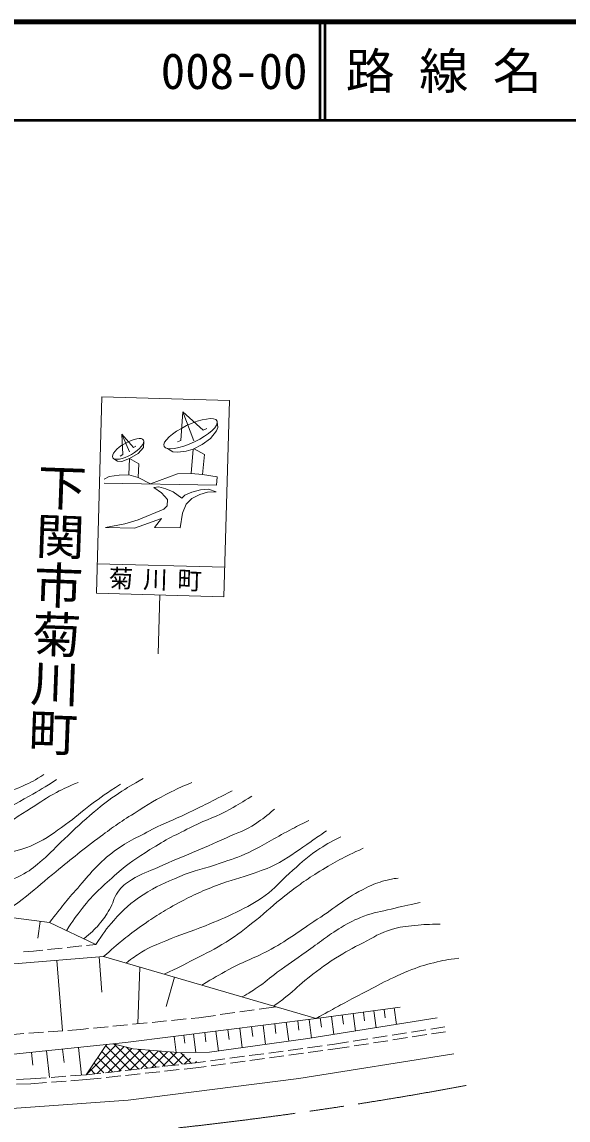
# Model space of a CAD drawing. Units: millimetres, scale not verified. Extents: x 40000 to 680000, y 20000 to 380000.
# Drawn here: x 147372 to 203046, y 268102 to 380000 of the extents above; entities that cross this region are included whole.
import ezdxf
from ezdxf.enums import TextEntityAlignment as Align

# ---------------------------------------------------------------- set-up
doc = ezdxf.new("R2010")
doc.units = ezdxf.units.MM
doc.header["$LTSCALE"] = 1000
doc.linetypes.add('CHAIN', pattern=[18.5, 12, -1.5, 3.5, -1.5])
for name, color, linetype, lineweight in [('M-BGD', 7, 'Continuous', 13), ('M-BMK', 2, 'CHAIN', 13), ('M-STR-STRC', 7, 'Continuous', 13), ('M-TTL', 2, 'Continuous', 140), ('M-TTL-LINE', 7, 'Continuous', 50)]:
    doc.layers.add(name, color=color, linetype=linetype, lineweight=lineweight)
doc.layers.add('M-BMK-HTXT', color=7, linetype='Continuous')
doc.layers.add('M-TTL-TXT', color=7, linetype='Continuous')
doc.styles.add('@ＭＳ ゴシック', font='')
doc.styles.add('ＭＳ ゴシック', font='')
doc.styles.get('@ＭＳ ゴシック').set_extended_font_data('@MS Gothic')
doc.styles.get('ＭＳ ゴシック').set_extended_font_data('MS Gothic')

msp = doc.modelspace()

# ---------------------------------------------------------------- hatches: boundary and pattern name
at = {"layer": 'M-BGD'}
h = msp.add_hatch(dxfattribs=at)
h.set_pattern_fill('USER', color=256, style=0, pattern_type=2)
h.set_pattern_definition([(45, (153925, 272714), (-494.975, 494.975), []), (135, (153925, 272714), (-494.975, -494.975), [])])
h.paths.add_polyline_path([(153925, 272714), (155992, 275791), (156686, 275863), (158709, 275371), (163673, 274934), (165328, 273952)])

# ---------------------------------------------------------------- linework, layer by layer
for p, q in [((149219, 288343), (148992, 286627)), ((149488, 285411), (148534, 285306)), ((151477, 285628), (149986, 285465)), ((153465, 285845), (151974, 285682)), ((154917, 286003), (153962, 285899)), ((148534, 285306), (147532, 285239)), ((150925, 284372), (151503, 277200)), ((155228, 284719), (155517, 281133)), ((159390, 283681), (159200, 277916)), ((162940, 282647), (162079, 279688)), ((165399, 278530), (167101, 278771)), ((167596, 278841), (169081, 279051)), ((169576, 279121), (171061, 279331)), ((171556, 279401), (173258, 279642)), ((177358, 278448), (185927, 279598)), ((178922, 278658), (179168, 276823)), ((180023, 278806), (180146, 277888)), ((181124, 278953), (181363, 277173)), ((182192, 279097), (182311, 278207)), ((183260, 279240), (183492, 277513)), ((184296, 279379), (184412, 278516)), ((185333, 279519), (185558, 277843)), ((154661, 277466), (156153, 277614)), ((156651, 277663), (158144, 277811)), ((158641, 277861), (160134, 278008)), ((160632, 278058), (162124, 278206)), ((162622, 278255), (164114, 278403)), ((164612, 278452), (165399, 278530)), ((170768, 277615), (170894, 276618)), ((171965, 277766), (172213, 275802)), ((173143, 277915), (173268, 276933)), ((174322, 278064), (174567, 276129)), ((175483, 278211), (175606, 277243)), ((176645, 278358), (176885, 276459)), ((177784, 278505), (177911, 277556)), ((189057, 277376), (190484, 277598)), ((146070, 276800), (147566, 276910)), ((148065, 276947), (149561, 277057)), ((150059, 277094), (151555, 277204)), ((152054, 277241), (153376, 277339)), ((153376, 277339), (154163, 277417)), ((162900, 276621), (163106, 274984)), ((163882, 276745), (163985, 275927)), ((164864, 276869), (165104, 274971)), ((166003, 277013), (166123, 276064)), ((167141, 277157), (167397, 275132)), ((168356, 277310), (168484, 276298)), ((169571, 277464), (169823, 275469)), ((183129, 276452), (184611, 276683)), ((185105, 276760), (186587, 276991)), ((185180, 276266), (186662, 276496)), ((187081, 277068), (188563, 277299)), ((187156, 276573), (188638, 276804)), ((189132, 276881), (190561, 277104)), ((151522, 275325), (151664, 273966)), ((153153, 275495), (153447, 272678)), ((153925, 272714), (155992, 275791)), ((174510, 275202), (175996, 275405)), ((176491, 275472), (177978, 275674)), ((178473, 275742), (179232, 275845)), ((178540, 275246), (179304, 275350)), ((179232, 275845), (180659, 276067)), ((179304, 275350), (180733, 275573)), ((181153, 276144), (182635, 276375)), ((181227, 275650), (182709, 275881)), ((183203, 275958), (184686, 276189)), ((148343, 274993), (148478, 273703)), ((149891, 275155), (150174, 272436)), ((166583, 274123), (168069, 274325)), ((168565, 274393), (170051, 274595)), ((170546, 274663), (172033, 274865)), ((170613, 274167), (172099, 274369)), ((172528, 274932), (174014, 275135)), ((172594, 274437), (174081, 274639)), ((174576, 274707), (176062, 274909)), ((176558, 274976), (178044, 275179)), ((155898, 272928), (157390, 273090)), ((157887, 273144), (159378, 273306)), ((159875, 273360), (161366, 273522)), ((161863, 273576), (163355, 273738)), ((161916, 273079), (163408, 273241)), ((163852, 273792), (165328, 273952)), ((163905, 273295), (165389, 273456)), ((165328, 273952), (166087, 274056)), ((165389, 273456), (166154, 273560)), ((166649, 273628), (168136, 273830)), ((168631, 273897), (170117, 274100)), ((146803, 272243), (148246, 272293)), ((148246, 272293), (149839, 272411)), ((150338, 272448), (151834, 272559)), ((150374, 271949), (151870, 272060)), ((152332, 272596), (153925, 272714)), ((152368, 272097), (153970, 272216)), ((153925, 272714), (155401, 272874)), ((153970, 272216), (155454, 272377)), ((155952, 272431), (157443, 272593)), ((157940, 272647), (159431, 272809)), ((159928, 272863), (161419, 273025)), ((146827, 271744), (148274, 271794)), ((148274, 271794), (149875, 271913))]:
    msp.add_line(p, q, dxfattribs=at)
for points in [[(85671, 281031), (89448, 281357), (97825, 283145), (98631, 284582), (105221, 291172), (118260, 291125), (127339, 291405), (136908, 291814), (140740, 289462), (150181, 288216), (154917, 286003)], [(177358, 278448), (155696, 284757), (136137, 283180), (121100, 282654), (107570, 282794), (97825, 283145)], [(85021, 274630), (108446, 273751), (125867, 273786), (135471, 274066), (146512, 274802), (157939, 275994), (177358, 278448)], [(156686, 275863), (158709, 275371), (163673, 274934), (166498, 275007), (176525, 276401), (189705, 278504)], [(84549, 269985), (93318, 269246), (106322, 268493), (121394, 268282), (138254, 268703), (158199, 270140), (175585, 272349), (191393, 274837)]]:
    msp.add_lwpolyline(points, dxfattribs=at)
for points, knots in [([(95220, 311348), (98005, 310261), (98734, 309964), (100968, 309034), (104285, 307654), (106113, 306810), (109381, 305319), (112272, 303999), (113835, 303136), (116742, 301849), (118714, 300975), (119818, 300471), (121855, 299761), (123461, 299202), (124374, 298848), (126062, 298639), (127451, 298467), (128248, 298643), (129645, 298749), (131118, 298859), (131937, 298999), (133399, 299216), (135495, 299527), (136656, 299785), (138743, 300151), (140958, 300539), (142228, 300614), (144413, 301148), (145638, 301447), (146334, 301625), (147482, 302145), (148345, 302535), (148664, 302710), (149616, 303297)], [0, 0, 0, 0, 1, 1, 1, 2, 2, 2, 3, 3, 3, 4, 4, 4, 5, 5, 5, 6, 6, 6, 7, 7, 7, 8, 8, 8, 9, 9, 9, 10, 10, 10, 11, 11, 11, 11]), ([(132319, 295372), (133669, 295923), (134055, 296061), (135185, 296457), (137096, 297127), (138226, 297313), (140162, 297906), (141829, 298417), (142794, 298620), (144415, 299262), (145914, 299855), (146699, 300322), (148107, 301108), (149222, 301730), (149597, 301957), (150911, 302790)], [0, 0, 0, 0, 1, 1, 1, 2, 2, 2, 3, 3, 3, 4, 4, 4, 5, 5, 5, 5]), ([(134484, 294579), (135936, 294735), (136357, 294792), (137545, 295009), (139052, 295284), (139925, 295390), (141354, 295943), (142781, 296496), (143507, 296982), (144836, 297743), (146234, 298543), (146970, 299070), (148341, 299916), (149335, 300529), (149854, 300939), (150888, 301482), (151734, 301925), (152047, 302066), (153108, 302510)], [0, 0, 0, 0, 1, 1, 1, 2, 2, 2, 3, 3, 3, 4, 4, 4, 5, 5, 5, 6, 6, 6, 6]), ([(136909, 292742), (138838, 293346), (139342, 293501), (140910, 293957), (142692, 294476), (143709, 294696), (145490, 295219), (146737, 295585), (147500, 295631), (148668, 296200), (149981, 296841), (150635, 297359), (151823, 298210), (152853, 298948), (153353, 299463), (154370, 300220), (155527, 301082), (155936, 301347), (157408, 302323)], [0, 0, 0, 0, 1, 1, 1, 2, 2, 2, 3, 3, 3, 4, 4, 4, 5, 5, 5, 6, 6, 6, 6]), ([(138552, 290805), (139734, 290892), (140096, 290940), (141073, 291106), (142536, 291355), (143333, 291624), (144742, 292088), (145868, 292458), (146535, 292608), (147570, 293186), (148367, 293631), (148743, 293998), (149439, 294588), (150365, 295373), (150795, 295910), (151683, 296738), (152864, 297840), (153503, 298484), (154744, 299519), (155675, 300295), (156215, 300712), (157221, 301388), (158176, 302030), (158530, 302230), (159744, 302907)], [0, 0, 0, 0, 1, 1, 1, 2, 2, 2, 3, 3, 3, 4, 4, 4, 5, 5, 5, 6, 6, 6, 7, 7, 7, 8, 8, 8, 8]), ([(145009, 288898), (146170, 289677), (146489, 289904), (147406, 290592), (148656, 291530), (149276, 292156), (150491, 293139), (152284, 294590), (153268, 295429), (155118, 296808), (156522, 297855), (157321, 298432), (158810, 299355), (160263, 300256), (161057, 300805), (162595, 301552), (163397, 301941), (163679, 302078), (164675, 302486)], [0, 0, 0, 0, 1, 1, 1, 2, 2, 2, 3, 3, 3, 4, 4, 4, 5, 5, 5, 6, 6, 6, 6]), ([(150181, 288216), (151493, 289927), (151875, 290415), (153053, 291745), (154346, 293204), (154999, 294123), (156543, 295312), (158027, 296455), (159028, 296857), (160687, 297727), (161991, 298411), (162784, 298668), (164114, 299301), (165960, 300178), (166548, 300493), (168788, 301653)], [0, 0, 0, 0, 1, 1, 1, 2, 2, 2, 3, 3, 3, 4, 4, 4, 5, 5, 5, 5]), ([(151930, 287398), (152610, 288490), (152857, 288818), (153525, 289673), (154728, 291215), (155589, 291929), (157053, 293225), (158267, 294300), (159052, 294782), (160418, 295655), (162063, 296707), (163065, 297167), (164811, 298039), (166269, 298766), (167170, 299005), (168597, 299791), (169472, 300273), (169778, 300448), (170794, 301100)], [0, 0, 0, 0, 1, 1, 1, 2, 2, 2, 3, 3, 3, 4, 4, 4, 5, 5, 5, 6, 6, 6, 6]), ([(153678, 286582), (154443, 287211), (154709, 287416), (155254, 288061), (155714, 288606), (155950, 288937), (156305, 289556), (156688, 290222), (156708, 290703), (157147, 291332), (157568, 291936), (157923, 292205), (158549, 292594), (159558, 293221), (160223, 293391), (161306, 293879), (163990, 295088), (165548, 295642), (168223, 296870), (169392, 297407), (170116, 297590), (171191, 298296), (171985, 298817), (172280, 299050), (173107, 299791)], [0, 0, 0, 0, 1, 1, 1, 2, 2, 2, 3, 3, 3, 4, 4, 4, 5, 5, 5, 6, 6, 6, 7, 7, 7, 8, 8, 8, 8]), ([(154917, 286003), (155667, 287168), (155943, 287547), (156726, 288434), (157753, 289598), (158418, 290202), (159717, 291052), (161084, 291945), (161950, 292291), (163456, 292921), (165024, 293577), (165991, 293705), (167592, 294276), (168732, 294683), (169399, 294849), (170490, 295375), (172164, 296181), (173021, 296791), (174673, 297641), (175427, 298030), (175671, 298157), (176612, 298623)], [0, 0, 0, 0, 1, 1, 1, 2, 2, 2, 3, 3, 3, 4, 4, 4, 5, 5, 5, 6, 6, 6, 7, 7, 7, 7]), ([(155696, 284757), (157346, 286208), (157836, 286647), (159320, 287710), (160718, 288711), (161530, 289240), (163035, 290070), (164612, 290940), (165540, 291357), (167218, 292010), (168687, 292581), (169575, 292718), (171051, 293272), (172069, 293654), (172676, 293806), (173621, 294347), (174935, 295098), (175595, 295644), (176846, 296496), (177459, 296914), (177654, 297046), (178412, 297571)], [0, 0, 0, 0, 1, 1, 1, 2, 2, 2, 3, 3, 3, 4, 4, 4, 5, 5, 5, 6, 6, 6, 7, 7, 7, 7]), ([(157985, 284090), (158691, 284648), (158926, 284813), (159573, 285210), (160480, 285766), (161055, 285962), (162035, 286378), (163586, 287036), (164511, 287263), (166069, 287905), (167317, 288418), (168025, 288689), (169232, 289291), (170412, 289881), (171097, 290194), (172161, 290974), (173210, 291743), (173643, 292361), (174622, 293217), (175695, 294156), (176243, 294759), (177426, 295554), (178347, 296173), (178715, 296379), (179888, 296972)], [0, 0, 0, 0, 1, 1, 1, 2, 2, 2, 3, 3, 3, 4, 4, 4, 5, 5, 5, 6, 6, 6, 7, 7, 7, 8, 8, 8, 8]), ([(161870, 282959), (163374, 283676), (163774, 283869), (164975, 284489), (166249, 285147), (166987, 285477), (168200, 286242), (169426, 287016), (170051, 287543), (171191, 288438), (172393, 289383), (172969, 290032), (174182, 290962), (175528, 291995), (176294, 292565), (177734, 293462), (179390, 294495), (180037, 294788), (182150, 295799)], [0, 0, 0, 0, 1, 1, 1, 2, 2, 2, 3, 3, 3, 4, 4, 4, 5, 5, 5, 6, 6, 6, 6]), ([(165716, 281839), (167000, 282632), (167369, 282843), (168457, 283438), (170101, 284337), (171138, 284615), (172780, 285517), (174695, 286570), (175641, 287371), (177477, 288555), (179419, 289809), (180379, 290738), (182454, 291757), (183191, 292118), (183622, 292301), (184417, 292504), (184922, 292634), (185114, 292675), (185726, 292761)], [0, 0, 0, 0, 1, 1, 1, 2, 2, 2, 3, 3, 3, 4, 4, 4, 5, 5, 5, 6, 6, 6, 6]), ([(169831, 280640), (170569, 281072), (170778, 281204), (171362, 281599), (172189, 282159), (172582, 282568), (173387, 283157), (174523, 283987), (175180, 284422), (176332, 285229), (177735, 286212), (178462, 286855), (179930, 287737), (180791, 288255), (181300, 288511), (182236, 288875), (183286, 289282), (183931, 289339), (185025, 289607), (186176, 289889), (186554, 289969), (187985, 290277)], [0, 0, 0, 0, 1, 1, 1, 2, 2, 2, 3, 3, 3, 4, 4, 4, 5, 5, 5, 6, 6, 6, 7, 7, 7, 7]), ([(173014, 279713), (173549, 280072), (173696, 280184), (174120, 280504), (174990, 281160), (175371, 281658), (176228, 282332), (177415, 283265), (178087, 283785), (179354, 284606), (180401, 285285), (181036, 285588), (182143, 286164), (183258, 286745), (183857, 287155), (185056, 287535), (185944, 287816), (186483, 287819), (187408, 287924), (188419, 288039), (188782, 288042), (190010, 288064)], [0, 0, 0, 0, 1, 1, 1, 2, 2, 2, 3, 3, 3, 4, 4, 4, 5, 5, 5, 6, 6, 6, 7, 7, 7, 7]), ([(177358, 278448), (179239, 279500), (179743, 279773), (181291, 280584), (183410, 281695), (184573, 282379), (186782, 283295), (187758, 283699), (188328, 283879), (189353, 284136), (190334, 284383), (190700, 284436), (191900, 284603)], [0, 0, 0, 0, 1, 1, 1, 2, 2, 2, 3, 3, 3, 4, 4, 4, 4])]:
    msp.add_open_spline(points, degree=3, knots=knots, dxfattribs=at)
at = {"layer": 'M-BMK'}
msp.add_arc((119764, 664924), 400000, 273.60237, 280.50207, dxfattribs=at)
at = {"layer": 'M-STR-STRC'}
for p, q in [((154959, 321798), (155526, 341790)), ((155526, 341790), (168521, 341421)), ((167954, 321429), (168521, 341421)), ((164896, 337305), (163764, 340254)), ((158322, 336183), (157543, 338011)), ((164818, 336458), (164611, 333981)), ((158353, 335518), (158255, 333841)), ((168039, 324428), (155044, 324797)), ((167954, 321429), (154959, 321798)), ((161433, 321614), (161263, 315617))]:
    msp.add_line(p, q, dxfattribs=at)
for points in [[(163214, 337222), (163577, 337357), (163764, 340254), (165852, 338405), (166236, 338561)], [(162204, 336525), (162752, 336188), (163219, 336147), (164123, 336271), (164818, 336458), (165732, 336936), (166584, 337569), (167197, 338328), (167342, 338670), (167287, 339244)], [(157377, 335757), (157668, 335923), (157543, 338011), (158738, 336650), (158966, 336765)], [(156734, 335493), (157128, 335248), (157564, 335217), (158353, 335518), (159226, 336017), (159776, 336619), (159805, 337238)], [(164921, 336512), (165982, 335939), (165779, 333888)], [(158353, 335518), (159288, 334978), (159221, 333592)], [(155747, 333015), (167197, 332813), (167259, 333654), (165779, 333888), (164611, 333981), (163224, 333966), (160465, 332932), (159221, 333592), (158255, 333841), (157289, 333825), (156276, 333670), (155762, 333405)]]:
    msp.add_lwpolyline(points, dxfattribs=at)
msp.add_lwpolyline([(155883, 328494), (158843, 328416), (161616, 329413), (160884, 328478), (163516, 328462), (163734, 329942), (164124, 330846), (164700, 331454), (165495, 331859), (166305, 332092), (167177, 332108), (166383, 332388), (165588, 332310), (164700, 332092), (163984, 331781), (163657, 331485), (162784, 332123), (162052, 332435), (161335, 332622), (160821, 332560), (161585, 332030), (162223, 331344), (162177, 330706), (161834, 330347), (159217, 329273), (157846, 328852)], close=True, dxfattribs=at)
for centre, major_axis, ratio in [((164559, 338037), (2702, 1295), 0.307009), ((158203, 336495), (1571, 904), 0.355079)]:
    msp.add_ellipse(centre, major_axis=major_axis, ratio=ratio, dxfattribs=at)
at = {"layer": 'M-TTL'}
msp.add_line((680000, 380000), (40000, 380000), dxfattribs=at)
at = {"layer": 'M-TTL-LINE'}
for p, q in [((177750, 380000), (177750, 370000)), ((178250, 380000), (178250, 370000)), ((40000, 370000), (680000, 370000))]:
    msp.add_line(p, q, dxfattribs=at)

# ---------------------------------------------------------------- texts
at = {"layer": 'M-BMK-HTXT', "style": '@ＭＳ ゴシック'}
msp.add_text('下関市菊川町', height=3666, rotation=267.92, dxfattribs=at).set_placement((150946, 320116), align=Align.MIDDLE_CENTER)
at = {"layer": 'M-STR-STRC', "insert": (161474, 323075), "char_height": 1833, "attachment_point": 5, "rotation": 358.375, "style": 'ＭＳ ゴシック'}
msp.add_mtext('\\T1.4;菊川町', dxfattribs=at)
at = {"layer": 'M-TTL-TXT', "style": 'ＭＳ ゴシック'}
for s, p in [('路 線 名', (180380, 375000)), ('008-00', (161521, 375000))]:
    msp.add_text(s, height=3666, dxfattribs=at).set_placement(p, align=Align.MIDDLE_LEFT)

doc.saveas('drawing.dxf')
